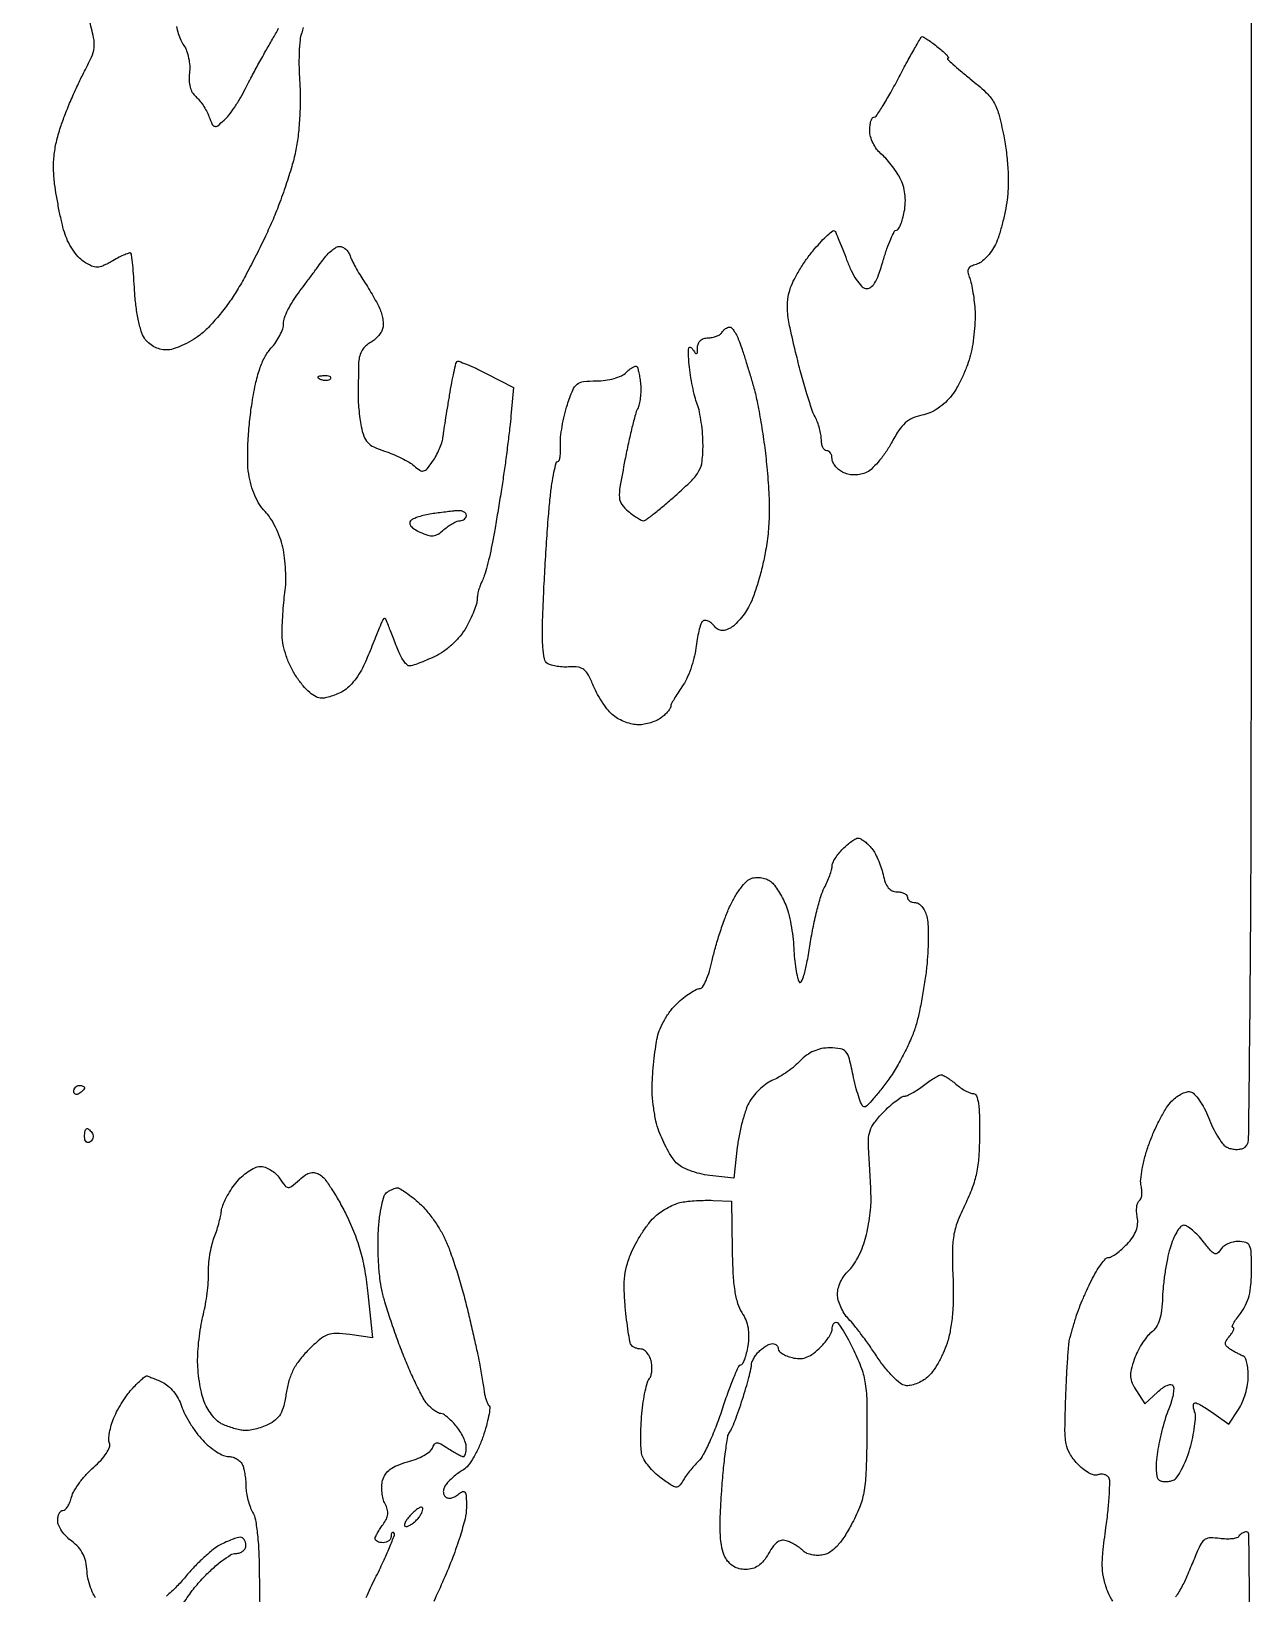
# Model space of a CAD drawing. Extents: x 0 to 102, y 0 to 135.
# Drawn here: x 82.32 to 101.52, y 18.49 to 43.06 of the extents above; entities that cross this region are included whole.
import ezdxf

# ---------------------------------------------------------------- set-up
doc = ezdxf.new("R2010")
doc.units = 0
doc.header["$MEASUREMENT"] = 0

msp = doc.modelspace()

# ---------------------------------------------------------------- linework, layer by layer
for points in [[(30.835569, 68.0607, 0.000004), (30.856286, 64.932268, 0.000002), (30.883525, 60.825814, 0.000002), (30.912326, 56.488502, 0.000002), (30.938318, 52.5789, -0.000116)], [(31.042661, 24.1956, 0.000001), (31.037549, 23.023692, 0.000001), (31.032419, 21.846099, 0.000001), (31.02793, 20.814404, 0.000005)], [(99.335205, 18.366163, -0.037986), (99.264119, 18.505513, -0.038834), (99.198787, 18.703886, -0.05166), (99.172821, 18.891825, -0.034784), (99.181322, 19.131349, -0.008494), (99.229423, 19.523647, 0.008677), (99.263011, 19.79842, 0.012252), (99.282665, 20.044249, 0.008469), (99.290488, 20.248198, 0.144742), (99.273055, 20.312164, 0.112033), (99.243391, 20.342347, 0.081907), (99.200102, 20.361033, 0.076348), (99.150088, 20.36563, 0.076563), (99.101052, 20.354995, -0.168205), (99.041522, 20.353023, -0.05067), (98.956957, 20.388919, -0.044441), (98.863863, 20.451453, -0.035716), (98.775702, 20.533868, -0.053803), (98.659059, 20.690477, -0.090583), (98.602731, 20.843839, -0.04613), (98.584778, 21.070261, -0.005661), (98.596904, 21.567291, -0.003498), (98.610549, 21.886563, -0.004669), (98.627671, 22.176213, -0.003311), (98.645872, 22.418425, -0.047285), (98.66103, 22.5036, -0.002544), (98.678913, 22.566811, -0.000951), (98.704633, 22.655351, -0.000942), (98.733024, 22.751725, -0.001141), (98.760027, 22.842, -0.019695), (98.796477, 22.947615, -0.006831), (98.857071, 23.09699, -0.006773), (98.92837, 23.259885, -0.007828), (99.00081, 23.41305, -0.019154), (99.075343, 23.550874, -0.026786), (99.152967, 23.667412, -0.025609), (99.224343, 23.753477, -0.205682), (99.270251, 23.774062, 0.128745), (99.318277, 23.787451, 0.025002), (99.394308, 23.837043, 0.025077), (99.479379, 23.905571, 0.020885), (99.56275, 23.986414, 0.037963), (99.650179, 24.093839, 0.061907), (99.704742, 24.197732, 0.070098), (99.728034, 24.30191, 0.067322), (99.722145, 24.409971, -0.034857), (99.711996, 24.494717, -0.044109), (99.715043, 24.573523, -0.050418), (99.729525, 24.636061, -0.17395), (99.755056, 24.668104, 0.166845), (99.780102, 24.698662, 0.058405), (99.793748, 24.754606, 0.050078), (99.795322, 24.824522, 0.040425), (99.783469, 24.898735, -0.08502), (99.77643, 24.999781, -0.020591), (99.800095, 25.16619, -0.020534), (99.843575, 25.35748, -0.01913), (99.903473, 25.5492, -0.017594), (99.979552, 25.741768, -0.015816), (100.071531, 25.935598, -0.016072), (100.165131, 26.10418, -0.047089), (100.243666, 26.211197, -0.042279), (100.320845, 26.284418, -0.044801), (100.40783, 26.342037, -0.049279), (100.491371, 26.377065, -0.124435), (100.556725, 26.380397, -0.155955), (100.619526, 26.345592, -0.035385), (100.697518, 26.250043, -0.03335), (100.775619, 26.121839, -0.027061), (100.842204, 25.975251, 0.019932), (100.907967, 25.824814, 0.021978), (100.983585, 25.685046, 0.022039), (101.058107, 25.572274, 0.095295), (101.116432, 25.517637, 0.068078), (101.175137, 25.49094, 0.047486), (101.246598, 25.476755, 0.047578), (101.319259, 25.476321, 0.069435), (101.381534, 25.490755, 0.307095), (101.473943, 25.623401, 0.000881), (101.498256, 27.871294, 0.002096), (101.515939, 31.508518, 0.000188), (101.518614, 40.630678, 0.000242), (101.51392, 48.918531, 0.00168)], [(86.602189, 43.120287, -0.053217), (86.577687, 43.034011, 0.071388), (86.551429, 42.926949, 0.014232), (86.537718, 42.730024, 0.014789), (86.535054, 42.497923, 0.013303), (86.5458, 42.2577, -0.019139), (86.55459, 41.991704, -0.013559), (86.544927, 41.693136, -0.013715), (86.519748, 41.404114, -0.024543), (86.480975, 41.168948, -0.018849), (86.421409, 40.935838, -0.009018), (86.328312, 40.641054, -0.008926), (86.219921, 40.336373, -0.012577), (86.1117, 40.069148, -0.00903), (85.99049, 39.803459, -0.006007), (85.842419, 39.503148, -0.006047), (85.691642, 39.215072, -0.011749), (85.563126, 38.989455, -0.021612), (85.431187, 38.790033, -0.016812), (85.271461, 38.584792, -0.01711), (85.10933, 38.40332, -0.038971), (84.972432, 38.28093, -0.030943), (84.839695, 38.192105, -0.027989), (84.692582, 38.117023, -0.029077), (84.553066, 38.064858, -0.075058), (84.447027, 38.04885, -0.064874), (84.348175, 38.06173, -0.059058), (84.252504, 38.099622, -0.058879), (84.168078, 38.15897, -0.063667), (84.102311, 38.234977, -0.076741), (84.052603, 38.342522, -0.019203), (84.006235, 38.530878, -0.019161), (83.969334, 38.752955, -0.01823), (83.948788, 38.980928, 0.004514), (83.935241, 39.19756, 0.006944), (83.919223, 39.384723, 0.002824), (83.902468, 39.543853, 0.17033), (83.890183, 39.569417, 0.287784), (83.86797, 39.5745, 0.014417), (83.795117, 39.546721, 0.019497), (83.706502, 39.505854, 0.012483), (83.606807, 39.4519, -0.019887), (83.452239, 39.371183, -0.104714), (83.359615, 39.34922, -0.121123), (83.272716, 39.368371, -0.030522), (83.145984, 39.440768, -0.068894), (83.060048, 39.515776, -0.033775), (82.97217, 39.631834, -0.032717), (82.895677, 39.766943, -0.040699), (82.843713, 39.901559, -0.01509), (82.802816, 40.057255, -0.007213), (82.759232, 40.259492, -0.007143), (82.719752, 40.472164, -0.010103), (82.691149, 40.662629, -0.025869), (82.673552, 40.890327, -0.032379), (82.681883, 41.102003, -0.031401), (82.717924, 41.315998, -0.022136), (82.78393, 41.550929, -0.013063), (82.85643, 41.753119, -0.008058), (82.951686, 41.987162, -0.008079), (83.053374, 42.215603, -0.01434), (83.145515, 42.399889, 0.015921), (83.270842, 42.652541, 0.081317), (83.311964, 42.803257, 0.078911), (83.303516, 42.961266, 0.014504), (83.23389, 43.245889, -0.022573)], [(84.608893, 43.136463, 0.029459), (84.63596, 43.027257, 0.029522), (84.675506, 42.922474, 0.047812), (84.722416, 42.839674, -0.066071), (84.766973, 42.753893, -0.03616), (84.799181, 42.639661, -0.035323), (84.815478, 42.516839, -0.046832), (84.81184, 42.404206, 0.040112), (84.806477, 42.286967, 0.056219), (84.821796, 42.183363, 0.064898), (84.856749, 42.098021, 0.090176), (84.909737, 42.034882, -0.048476), (84.965504, 41.978644, -0.024223), (85.025072, 41.897947, -0.023794), (85.07915, 41.807704, -0.032252), (85.118564, 41.721262, 0.017392), (85.170841, 41.596959, 0.228149), (85.208353, 41.566043, 0.230293), (85.255695, 41.576233, 0.017715), (85.358063, 41.66248, 0.044703), (85.432028, 41.742534, 0.015913), (85.523193, 41.868967, 0.015644), (85.614973, 42.014836, 0.017807), (85.693335, 42.160095, -0.007182), (85.777733, 42.324827, -0.00351), (85.889817, 42.532531, -0.003481), (86.009404, 42.746913, -0.005037), (86.118276, 42.9345, 0.013451), (86.214718, 43.107304, 0.015624)], [(87.593783, 18.428559, -0.014104), (87.735114, 18.730519, 0.007331), (87.860825, 18.989898, 0.011713), (87.959701, 19.215407, 0.005625), (88.035429, 19.405811, 0.296424), (88.027631, 19.442569, 0.171752), (88.011171, 19.450423, 0.256888), (87.996816, 19.44439, 0.125292), (87.987004, 19.422462, 0.042889), (87.984, 19.3875, -0.127718), (87.974226, 19.349859, -0.100747), (87.946723, 19.317793, -0.089419), (87.905582, 19.296234, -0.076226), (87.8571, 19.2888, -0.048169), (87.808728, 19.293471, -0.070051), (87.768267, 19.307438, -0.092528), (87.741553, 19.328035, -0.19539), (87.732891, 19.35225, -0.097729), (87.741153, 19.386426, -0.018445), (87.770314, 19.443984, -0.019078), (87.810019, 19.509628, -0.016471), (87.856513, 19.575437, 0.046551), (87.909091, 19.660245, 0.09089), (87.931052, 19.736426, 0.094494), (87.924174, 19.813447, 0.05353), (87.888928, 19.900566, -0.060562), (87.858665, 19.978495, -0.036397), (87.841203, 20.076298, -0.035986), (87.837961, 20.177633, -0.051531), (87.850757, 20.266548, -0.084357), (87.894079, 20.365082, -0.087036), (87.967148, 20.442553, -0.066392), (88.079316, 20.505061, -0.028203), (88.243008, 20.559202, 0.02825), (88.377419, 20.603673, 0.033209), (88.498625, 20.66109, 0.035266), (88.59221, 20.722309, 0.139544), (88.633073, 20.77677, -0.067501), (88.667306, 20.839255, -0.242805), (88.706814, 20.858751, -0.126282), (88.764716, 20.842774, -0.014897), (88.87954, 20.772336, 0.009678), (88.958795, 20.722571, 0.012824), (89.032894, 20.680569, 0.010193), (89.095797, 20.648644, 0.112791), (89.123123, 20.6424, 0.271481), (89.140359, 20.652503, 0.057844), (89.154273, 20.68589, 0.045652), (89.163377, 20.733724, 0.028968), (89.165585, 20.79045, 0.076116), (89.153479, 20.860581, 0.030674), (89.116951, 20.950926, 0.029475), (89.064958, 21.045094, 0.032976), (89.003975, 21.12885, 0.022578), (88.937379, 21.201723, 0.027596), (88.868596, 21.263285, 0.027959), (88.806507, 21.307514, 0.141704), (88.766101, 21.3192, -0.121572), (88.726973, 21.328857, -0.032082), (88.671548, 21.36269, -0.030607), (88.611514, 21.410584, -0.027246), (88.555263, 21.46725, -0.058465), (88.489627, 21.56107, -0.009618), (88.388397, 21.758195, -0.010462), (88.278096, 21.996023, -0.009068), (88.172234, 22.2498, -0.007891), (88.069895, 22.520634, -0.006697), (87.970186, 22.809746, -0.006762), (87.886449, 23.075551, -0.01881), (87.837257, 23.265, -0.027435), (87.807214, 23.449311, -0.012318), (87.78709, 23.693909, -0.012152), (87.778463, 23.954066, -0.016183), (87.784024, 24.190514, -0.016224), (87.803494, 24.410378, -0.024621), (87.835954, 24.599478, -0.024393), (87.876072, 24.745563, -0.173793), (87.920399, 24.802569, -0.020974), (87.965124, 24.828401, -0.020878), (88.011923, 24.850438, -0.021263), (88.054333, 24.866198, -0.072766), (88.083259, 24.871105, -0.146658), (88.117532, 24.861675, -0.010607), (88.200572, 24.807157, -0.014139), (88.297966, 24.736079, -0.010197), (88.402636, 24.65159, -0.039802), (88.515499, 24.540146, -0.020875), (88.638171, 24.385441, -0.020631), (88.751381, 24.215412, -0.029684), (88.835957, 24.055625, -0.020891), (88.91265, 23.866734, -0.008083), (89.003621, 23.59918, -0.007986), (89.093007, 23.305659, -0.009783), (89.166737, 23.028585, -0.002545), (89.23181, 22.75729, -0.002432), (89.295132, 22.481212, -0.002409), (89.348678, 22.236919, -0.008702), (89.379318, 22.0806, -0.001456), (89.401024, 21.956558, -0.001334), (89.422662, 21.828709, -0.001332), (89.441368, 21.714484, -0.004373), (89.452862, 21.638899, 0.026493), (89.464625, 21.579386, 0.025865), (89.482687, 21.520961, 0.026778), (89.503912, 21.471464, 0.081872), (89.525129, 21.441871, -0.233672), (89.538674, 21.401843, -0.01553), (89.518293, 21.278586, -0.019833), (89.482202, 21.127568, -0.013353), (89.429641, 20.958226, -0.024571), (89.361564, 20.786182, -0.026734), (89.278599, 20.626578, -0.027551), (89.193456, 20.498841, -0.105047), (89.121762, 20.436155, 0.027138), (89.052685, 20.392519, 0.017926), (88.978118, 20.335418, 0.018058), (88.909424, 20.2745, 0.03305), (88.858794, 20.2194, 0.057099), (88.82338, 20.163286, 0.07983), (88.806472, 20.106541, 0.096049), (88.809598, 20.055562, 0.131503), (88.83211, 20.015715, 0.135802), (88.871905, 19.992661, 0.102114), (88.922663, 19.990039, 0.081971), (88.979893, 20.008719, 0.053463), (89.037915, 20.047224, -0.05933), (89.108325, 20.092774, -0.38255), (89.145756, 20.08221, -0.132353), (89.164938, 20.020594, -0.009658), (89.1684, 19.841383, -0.061079), (89.146728, 19.664634, -0.015555), (89.068149, 19.386259, -0.014931), (88.953727, 19.05872, -0.011661), (88.810713, 18.710074, -0.005847), (88.655027, 18.365422, -0.004985)], [(83.335248, 18.42133, -0.040117), (83.268798, 18.551457, -0.039362), (83.22281, 18.693429, -0.043512), (83.201587, 18.836162, 0.038254), (83.180237, 18.990903, 0.064174), (83.136317, 19.114375, 0.068245), (83.064846, 19.217466, 0.049729), (82.960702, 19.310468, -0.043158), (82.875803, 19.384306, -0.041997), (82.803984, 19.472259, -0.045141), (82.754521, 19.560564, -0.105481), (82.7388, 19.634256, -0.049209), (82.744922, 19.696305, -0.069206), (82.763178, 19.74877, -0.089383), (82.790103, 19.784089, -0.187439), (82.821788, 19.7964, 0.196471), (82.857353, 19.810936, 0.055532), (82.895925, 19.85826, 0.046926), (82.931306, 19.926368, 0.034871), (82.957631, 20.006988, -0.07169), (82.998101, 20.105712, -0.026311), (83.081518, 20.231715, -0.025439), (83.18848, 20.361774, -0.027791), (83.305154, 20.476299, 0.025959), (83.420373, 20.588569, 0.0418), (83.504678, 20.696546, 0.051023), (83.553167, 20.790282, 0.187616), (83.553463, 20.855838, -0.105698), (83.543273, 20.92071, -0.030145), (83.555045, 21.02254, -0.028909), (83.582644, 21.138755, -0.027057), (83.623953, 21.253677, -0.02482), (83.681721, 21.373635, -0.016515), (83.759088, 21.50524, -0.016644), (83.842853, 21.628268, -0.030982), (83.919898, 21.72105, -0.009092), (83.991059, 21.79398, -0.013198), (84.056671, 21.855485, -0.008752), (84.113009, 21.903831, -0.174669), (84.134015, 21.9114, -0.088085), (84.156723, 21.907368, -0.005387), (84.221329, 21.882887, -0.007887), (84.297918, 21.851516, -0.005749), (84.382072, 21.814335, -0.071643), (84.472677, 21.756188, -0.044242), (84.560847, 21.665033, -0.042421), (84.63597, 21.554168, -0.048031), (84.687732, 21.43661, 0.038494), (84.740364, 21.310625, 0.020341), (84.823609, 21.162965, 0.020121), (84.921594, 21.017964, 0.029223), (85.020222, 20.899174, 0.031726), (85.12444, 20.800909, 0.032827), (85.239124, 20.717827, 0.034757), (85.347448, 20.659794, 0.105979), (85.428591, 20.6424, -0.072862), (85.496847, 20.6324, -0.064045), (85.562683, 20.603091, -0.066865), (85.616249, 20.559747, -0.097952), (85.648449, 20.508581, -0.038038), (85.668187, 20.442525, -0.016534), (85.684716, 20.352342, -0.01625), (85.696043, 20.254878, -0.020804), (85.6998, 20.164619, 0.040468), (85.707412, 20.070719, 0.024712), (85.730738, 19.961924, 0.024689), (85.764757, 19.855716, 0.03969), (85.80512, 19.769688, -0.087039), (85.849293, 19.646534, -0.016668), (85.881955, 19.41034, -0.015946), (85.903669, 19.11008, -0.009946), (85.91087, 18.757323, 0.006671), (85.916696, 18.337076, 0.028031)], [(101.498621, 17.481395, 0.000174), (101.47696, 19.421852, 0.410846), (101.440393, 19.458, 0.076856), (101.406714, 19.452792, 0.053298), (101.371372, 19.437292, 0.05288), (101.339778, 19.414475, 0.071644), (101.317218, 19.387505, -0.189228), (101.284049, 19.362645, -0.03976), (101.211505, 19.348718, -0.036476), (101.119401, 19.345282, -0.02753), (101.018526, 19.354455, 0.036555), (100.877824, 19.364695, 0.132002), (100.791809, 19.341545, 0.130725), (100.728507, 19.278247, 0.03556), (100.665867, 19.15, -0.002852), (100.621604, 19.042002, -0.001825), (100.569014, 18.91703, -0.001834), (100.516591, 18.794964, -0.003427), (100.473116, 18.6966, -0.017596), (100.429355, 18.607873, -0.01439), (100.376581, 18.516164, -0.014635), (100.323095, 18.434566, -0.036643)], [(84.700959, 18.313591, -0.017793), (84.856105, 18.533974, -0.025111), (85.010642, 18.71775, -0.019386), (85.165355, 18.871608, -0.024135), (85.321019, 19.001557, -0.023512), (85.458907, 19.095957, -0.139217), (85.542177, 19.1196, 0.079031), (85.602388, 19.129177, 0.09084), (85.653498, 19.156877, 0.100775), (85.687668, 19.198102, 0.123426), (85.6998, 19.2465, 0.068232), (85.69315, 19.295005, 0.084719), (85.673715, 19.336123, 0.099783), (85.644862, 19.363618, 0.141536), (85.610999, 19.3734, 0.074879), (85.562672, 19.366122, 0.015537), (85.481176, 19.338205, 0.015996), (85.387723, 19.299453, 0.014487), (85.293749, 19.253587, 0.048911), (85.184592, 19.181951, 0.016327), (85.039703, 19.057121, 0.016073), (84.887303, 18.907571, 0.017656), (84.749712, 18.753013, -0.021222), (84.609195, 18.597416, -0.017874), (84.447967, 18.444759, -0.018247)]]:
    msp.add_lwpolyline(points, format="xyb")
for points in [[(96.340864, 42.9768, -0.14365), (96.362502, 42.970452, -0.00642), (96.428168, 42.927098, -0.010355), (96.505221, 42.872426, -0.00718), (96.590115, 42.8076, -0.013008), (96.668484, 42.742585, -0.028634), (96.724023, 42.688102, -0.052212), (96.751197, 42.651099, -0.579182), (96.743912, 42.6384, 0.665642), (96.737899, 42.624027, 0.011036), (96.82183, 42.542585, 0.013056), (96.941213, 42.437419, 0.006791), (97.095253, 42.312221, -0.019679), (97.336915, 42.105242, -0.073033), (97.462291, 41.94937, -0.068197), (97.541894, 41.758651, -0.015753), (97.620662, 41.418741, -0.018263), (97.662897, 41.156509, -0.017212), (97.686908, 40.886653, -0.017949), (97.691617, 40.631232, -0.028614), (97.675327, 40.413486, -0.017469), (97.643792, 40.226208, -0.013696), (97.596998, 40.025581, -0.013912), (97.543102, 39.841181, -0.032733), (97.490256, 39.707954, -0.041785), (97.428775, 39.602198, -0.039078), (97.349312, 39.505569, -0.041519), (97.264733, 39.431168, -0.095967), (97.188753, 39.394734, 0.04992), (97.108419, 39.364905, 0.153447), (97.066853, 39.325413, 0.166317), (97.057208, 39.271446, 0.061268), (97.078508, 39.195997, -0.042931), (97.104936, 39.113982, -0.012789), (97.131142, 38.984933, -0.012726), (97.153266, 38.837861, -0.01343), (97.167415, 38.692467, -0.026194), (97.170273, 38.531669, -0.014719), (97.157769, 38.336678, -0.014658), (97.133497, 38.14, -0.02314), (97.100001, 37.973367, -0.028146), (97.050167, 37.81279, -0.018726), (96.976039, 37.634811, -0.018875), (96.89082, 37.466979, -0.034653), (96.807245, 37.338539, -0.041488), (96.705549, 37.224688, -0.042242), (96.587026, 37.129942, -0.044153), (96.459999, 37.060269, -0.057059), (96.333026, 37.021069, 0.058253), (96.187166, 36.975659, 0.080444), (96.072569, 36.900784, 0.062329), (95.968082, 36.778487, 0.022121), (95.849913, 36.580582, -0.027758), (95.75526, 36.426044, -0.028008), (95.644331, 36.283425, -0.029167), (95.533947, 36.170806, -0.092106), (95.444411, 36.11549, -0.049099), (95.351615, 36.089649, -0.051529), (95.257075, 36.082972, -0.053413), (95.166361, 36.09568, -0.061449), (95.084861, 36.127164, -0.053682), (95.022263, 36.169867, -0.05163), (94.969275, 36.225426, -0.055876), (94.933107, 36.28483, -0.109248), (94.9212, 36.338677, 0.066486), (94.914873, 36.386048, 0.083557), (94.896349, 36.426197, 0.099365), (94.868862, 36.453049, 0.14491), (94.8366, 36.4626, -0.196168), (94.804283, 36.475787, -0.086497), (94.776851, 36.513936, -0.066398), (94.758226, 36.570472, -0.046442), (94.752, 36.637362, 0.043965), (94.744931, 36.717595, 0.023285), (94.722898, 36.815069, 0.022989), (94.690877, 36.913393, 0.032843), (94.652929, 36.996912, -0.043354), (94.603706, 37.111579, -0.006135), (94.526147, 37.356607, -0.006953), (94.441761, 37.649648, -0.00587), (94.36045, 37.961917, -0.007127), (94.259354, 38.396153, -0.032323), (94.220574, 38.652984, -0.053442), (94.224689, 38.844002, -0.053153), (94.269171, 39.030174, -0.036738), (94.327685, 39.163278, -0.016868), (94.42213, 39.327713, -0.016602), (94.533625, 39.494854, -0.022039), (94.646466, 39.638591, -0.011331), (94.754572, 39.758836, -0.018965), (94.851417, 39.854243, -0.013651), (94.93226, 39.92411, -0.385218), (94.957767, 39.922833, -0.093406), (94.977605, 39.893781, -0.003601), (95.029226, 39.773586, -0.006326), (95.087747, 39.629498, -0.004408), (95.15029, 39.465498, 0.023914), (95.221949, 39.29757, 0.033881), (95.302498, 39.156526, 0.037557), (95.382165, 39.054236, 0.162344), (95.448393, 39.017005, 0.192273), (95.523349, 39.031394, 0.110535), (95.589054, 39.097672, 0.055697), (95.653119, 39.230434, 0.013853), (95.726957, 39.460457, -0.012692), (95.78441, 39.640872, -0.019722), (95.843929, 39.792919, -0.014761), (95.89974, 39.910834, -0.281934), (95.932988, 39.9312, 0.264811), (95.96311, 39.948357, 0.033774), (95.998035, 40.017487, 0.032348), (96.031139, 40.112396, 0.021374), (96.057276, 40.224943, 0.037441), (96.072958, 40.366155, 0.04118), (96.066553, 40.503625, 0.042597), (96.03824, 40.633893, 0.046313), (95.988754, 40.753693, 0.026978), (95.928615, 40.854426, 0.018116), (95.849782, 40.962913, 0.018273), (95.765553, 41.062677, 0.03404), (95.689263, 41.135922, -0.061009), (95.621951, 41.207895, -0.043822), (95.56506, 41.302269, -0.044334), (95.526267, 41.403395, -0.069533), (95.5134, 41.495472, -0.029378), (95.518184, 41.576821, -0.045838), (95.532742, 41.645429, -0.057791), (95.553901, 41.693303, -0.265804), (95.579244, 41.7078, 0.252019), (95.61585, 41.727502, 0.006145), (95.722923, 41.894184, 0.011896), (95.844348, 42.099107, 0.007631), (95.975902, 42.3423, -0.003961), (96.105186, 42.585546, -0.006384), (96.21957, 42.790416, -0.001833), (96.32112, 42.965476, -0.266419)], [(87.174383, 39.6774, -0.115365), (87.221436, 39.666397, -0.068632), (87.269282, 39.63391, -0.062882), (87.310641, 39.585955, -0.063392), (87.338647, 39.52935, 0.031778), (87.36959, 39.455417, 0.0103), (87.424417, 39.350236, 0.010222), (87.490331, 39.235529, 0.011318), (87.558758, 39.1275, -0.009864), (87.629551, 39.016452, -0.007578), (87.702588, 38.892554, -0.007671), (87.76738, 38.774559, -0.018022), (87.811171, 38.684085, -0.041676), (87.83944, 38.601936, -0.035859), (87.855478, 38.511986, -0.037462), (87.857992, 38.427832, -0.080519), (87.844774, 38.364484, -0.066999), (87.814166, 38.308486, -0.034584), (87.762452, 38.247479, -0.033633), (87.699608, 38.191095, -0.043184), (87.634574, 38.148699, 0.086336), (87.569713, 38.097981, 0.064536), (87.517925, 38.023252, 0.060249), (87.484017, 37.932276, 0.056468), (87.471782, 37.833799, -0.000896), (87.470464, 37.729008, -0.000513), (87.468517, 37.602566, -0.000513), (87.466299, 37.475434, -0.000853), (87.464137, 37.368335, 0.019108), (87.46595, 37.257333, 0.009536), (87.476285, 37.117172, 0.009452), (87.492522, 36.972258, 0.013742), (87.512756, 36.84523, 0.041134), (87.55483, 36.691815, 0.102819), (87.615732, 36.593545, 0.094314), (87.714247, 36.522767, 0.031094), (87.881024, 36.45755, -0.020768), (88.01246, 36.409255, -0.017494), (88.147332, 36.347622, -0.017851), (88.266533, 36.282608, -0.04584), (88.345999, 36.225076, 0.034107), (88.437427, 36.155563, 0.205873), (88.494822, 36.145368, 0.163792), (88.549578, 36.179315, 0.02003), (88.636293, 36.29313, 0.028568), (88.691494, 36.382384, 0.021866), (88.741731, 36.48558, 0.022307), (88.780316, 36.586642, 0.047678), (88.798923, 36.668008, -0.005476), (88.81276, 36.76585, -0.001144), (88.839282, 36.937015, -0.0012), (88.870994, 37.135515, -0.001135), (88.90425, 37.337621, -0.005109), (88.938283, 37.529465, -0.007604), (88.972328, 37.696553, -0.003814), (89.004262, 37.836829, -0.139375), (89.020165, 37.865365, -0.292749), (89.047682, 37.871398, -0.007801), (89.169102, 37.824391, -0.013923), (89.31429, 37.760802, -0.008782), (89.480248, 37.678945), (89.906908, 37.459102), (89.874022, 37.066601, -0.006701), (89.855366, 36.87486, -0.002756), (89.825162, 36.615438, -0.002726), (89.789693, 36.337369, -0.003496), (89.75387, 36.0819, -0.002562), (89.71409, 35.821211, -0.001778), (89.666574, 35.526977, -0.001793), (89.618927, 35.244757, -0.003695), (89.579233, 35.0244, -0.009269), (89.540122, 34.835489, -0.009955), (89.49487, 34.652629, -0.009561), (89.449948, 34.497359, -0.045716), (89.414731, 34.412198, 0.032168), (89.385187, 34.345894, 0.02255), (89.360257, 34.268005, 0.022841), (89.343099, 34.190915, 0.043358), (89.3376, 34.127617, -0.075416), (89.326576, 34.054943, -0.018294), (89.286222, 33.940018, -0.018351), (89.229647, 33.810191, -0.017334), (89.162697, 33.682319, -0.043662), (89.070306, 33.548497, -0.033317), (88.947865, 33.419191, -0.033365), (88.809589, 33.307522, -0.044292), (88.669681, 33.22665, -0.008683), (88.542122, 33.169957, -0.010905), (88.421945, 33.12209, -0.009193), (88.320163, 33.086217, -0.080289), (88.273036, 33.0786, -0.195213), (88.236596, 33.093391, -0.039453), (88.189555, 33.146941, -0.036242), (88.141395, 33.222167, -0.026992), (88.099126, 33.31125, -0.002541), (88.058138, 33.412696, -0.001882), (88.013811, 33.525262, -0.001901), (87.972754, 33.631881, -0.00428), (87.942626, 33.7131, 0.014253), (87.902433, 33.815164, 0.378845), (87.877992, 33.826756, 0.223244), (87.852158, 33.804067, 0.006964), (87.796303, 33.6708, -0.000663), (87.754612, 33.567704, -0.000277), (87.698129, 33.428783, -0.000274), (87.637505, 33.280143, -0.000355), (87.581741, 33.143911, -0.033694), (87.517789, 33.01372, -0.027264), (87.432655, 32.883344, -0.028054), (87.340442, 32.771408, -0.061473), (87.255867, 32.699761, -0.034167), (87.168093, 32.650464, -0.026609), (87.066855, 32.608824, -0.027267), (86.967913, 32.580105, -0.057054), (86.888377, 32.571, -0.12528), (86.802977, 32.592739, -0.051794), (86.703983, 32.660758, -0.04268), (86.599421, 32.76646, -0.027523), (86.496531, 32.904756, -0.03179), (86.404858, 33.06448, -0.031319), (86.333658, 33.23532, -0.032739), (86.287327, 33.404839, -0.046208), (86.270304, 33.560406, -0.013192), (86.271749, 33.708827, -0.007237), (86.280943, 33.890396, -0.007208), (86.295613, 34.074567, -0.011425), (86.314048, 34.231754, 0.029419), (86.327011, 34.391881, 0.016931), (86.324708, 34.585459, 0.016877), (86.309176, 34.780395, 0.026945), (86.281383, 34.945134, 0.034265), (86.235547, 35.099005, 0.026049), (86.165371, 35.260419, 0.026621), (86.083201, 35.405468, 0.05424), (86.001272, 35.5074, -0.0577), (85.915545, 35.61558, -0.036244), (85.840602, 35.758692, -0.033765), (85.781629, 35.924125, -0.03153), (85.743837, 36.099806, -0.034654), (85.727907, 36.299588, -0.013424), (85.732506, 36.577342, -0.013075), (85.753793, 36.882905, -0.014549), (85.790584, 37.176184, -0.012834), (85.851014, 37.509102, -0.030178), (85.917282, 37.75275, -0.040439), (85.995894, 37.935249, -0.063472), (86.094213, 38.074629, 0.035587), (86.169905, 38.170176, 0.032437), (86.2339, 38.278409, 0.033983), (86.278214, 38.382876, 0.083505), (86.292, 38.464846, -0.08732), (86.307362, 38.552139, -0.025959), (86.360341, 38.67734, -0.025179), (86.435606, 38.814278, -0.024755), (86.52465, 38.943764, 0.002033), (86.624847, 39.076161, 0.001546), (86.733609, 39.222031, 0.001562), (86.834756, 39.359464, 0.003659), (86.9093, 39.462997, -0.032217), (86.975805, 39.545051, -0.03631), (87.049867, 39.614419, -0.039173), (87.120592, 39.66299, -0.131622)], [(93.308529, 38.4084, -0.212147), (93.340707, 38.394104, -0.03635), (93.382819, 38.340059, -0.034126), (93.425985, 38.26485, -0.024518), (93.464055, 38.17575, -0.009446), (93.506121, 38.055254, -0.003028), (93.564123, 37.874759, -0.003019), (93.626275, 37.673005, -0.003372), (93.683687, 37.4778, -0.020682), (93.740391, 37.24401, -0.007811), (93.800938, 36.913095, -0.007722), (93.855685, 36.550609, -0.009334), (93.895441, 36.2088, -0.010906), (93.925961, 35.804314, -0.018255), (93.931756, 35.463326, -0.020691), (93.913022, 35.15603, -0.021483), (93.869025, 34.8552, -0.013695), (93.818549, 34.624687, -0.011999), (93.753493, 34.386803, -0.012149), (93.684349, 34.174784, -0.034906), (93.622777, 34.032858, -0.02922), (93.556876, 33.922301, -0.025862), (93.475987, 33.81538, -0.026738), (93.392891, 33.72669, -0.068379), (93.321808, 33.675086, -0.049938), (93.240156, 33.641369, -0.113814), (93.173995, 33.637052, -0.120303), (93.114967, 33.662075, -0.059487), (93.055549, 33.718463, 0.054326), (93.009824, 33.762759, 0.079573), (92.960814, 33.789671, 0.105123), (92.916393, 33.795654, 0.181968), (92.883048, 33.780135, 0.116211), (92.855184, 33.734052, 0.016868), (92.824812, 33.627912, 0.018341), (92.797286, 33.49768, 0.014783), (92.777033, 33.356063, -0.034242), (92.748704, 33.201214, -0.023746), (92.696627, 33.03099, -0.024032), (92.630635, 32.871545, -0.044604), (92.55995, 32.750803, 0.010944), (92.492259, 32.651196, 0.014355), (92.43512, 32.557221, 0.011849), (92.39201, 32.477149, 0.118093), (92.3832, 32.440367, -0.145862), (92.373921, 32.409236, -0.030993), (92.33971, 32.363415, -0.029969), (92.291827, 32.313358, -0.024594), (92.23515, 32.265767, -0.054808), (92.163146, 32.222625, -0.031333), (92.068462, 32.186157, -0.030945), (91.967414, 32.161093, -0.044388), (91.8756, 32.152572, -0.056165), (91.781289, 32.162834, -0.033076), (91.672409, 32.194937, -0.032727), (91.566505, 32.242013, -0.047458), (91.480888, 32.297931, -0.05272), (91.401372, 32.376396, -0.023351), (91.313189, 32.494831, -0.022802), (91.230635, 32.630171, -0.028493), (91.167277, 32.762971, 0.023102), (91.087506, 32.934917, 0.102009), (91.01733, 33.021009, 0.136225), (90.929887, 33.059307, 0.054573), (90.798168, 33.063653, -0.028387), (90.698648, 33.061733, -0.026364), (90.597033, 33.070922, -0.027328), (90.507595, 33.088823, -0.07549), (90.448662, 33.11394, -0.207478), (90.394944, 33.191115, -0.033863), (90.370543, 33.375996, -0.021893), (90.36471, 33.671447, -0.005113), (90.381691, 34.166858, -0.003059), (90.402901, 34.585618, -0.002557), (90.430407, 35.029866, -0.00258), (90.459736, 35.435862, -0.007059), (90.485992, 35.72235, -0.009542), (90.51341, 35.941277, -0.015546), (90.545965, 36.125654, -0.009318), (90.579708, 36.273433, -0.34467), (90.605233, 36.2934, 0.321988), (90.627098, 36.309109, 0.039738), (90.642211, 36.369468, 0.035011), (90.650256, 36.453093, 0.021338), (90.648593, 36.552355, -0.040232), (90.651231, 36.67793, -0.016883), (90.674031, 36.845558, -0.016575), (90.710612, 37.024096, -0.020702), (90.756822, 37.186855, -0.017116), (90.841127, 37.416194, -0.125034), (90.910047, 37.509679, -0.146397), (91.010368, 37.551624, -0.026328), (91.214871, 37.5624, 0.03383), (91.3547, 37.571872, 0.034764), (91.490676, 37.600111, 0.037337), (91.605994, 37.642063, 0.09071), (91.680214, 37.693329, -0.026392), (91.733034, 37.740849, -0.041688), (91.783418, 37.775062, -0.050783), (91.824979, 37.793211, -0.280973), (91.847688, 37.787712, -0.130213), (91.863207, 37.761007, -0.013897), (91.880391, 37.690687, -0.016377), (91.896042, 37.604248, -0.012473), (91.907697, 37.508733, -0.029897), (91.911493, 37.405386, -0.024644), (91.903518, 37.295352, -0.025333), (91.886029, 37.194844, -0.05867), (91.860521, 37.122765, 0.04796), (91.826187, 37.031963, 0.005967), (91.77316, 36.827471, 0.006991), (91.716335, 36.582354, 0.005738), (91.662321, 36.319065, 0.004898), (91.5843, 35.892911, 0.059023), (91.575417, 35.726642, 0.139292), (91.613571, 35.61924, 0.06604), (91.714553, 35.51085, 0.014647), (91.78766, 35.45416, 0.018468), (91.858637, 35.40629, 0.016784), (91.919964, 35.370942, 0.122939), (91.95258, 35.3628, 0.162506), (91.98993, 35.375269, 0.004809), (92.122956, 35.477239, 0.009143), (92.277982, 35.603094, 0.006126), (92.450807, 35.75238, 0.012018), (92.714526, 35.997439, 0.073691), (92.826711, 36.144733, 0.097477), (92.876364, 36.300035, 0.028786), (92.8908, 36.550573, 0.019235), (92.884108, 36.724474, 0.01583), (92.863979, 36.909114, 0.016121), (92.834621, 37.077631, 0.040366), (92.799495, 37.197343, -0.029055), (92.761982, 37.315259, -0.01225), (92.724808, 37.477372, -0.012072), (92.693434, 37.653, -0.015413), (92.673457, 37.8162, -0.009038), (92.660741, 37.990306, -0.060234), (92.666422, 38.076917, -0.420937), (92.689084, 38.092029, -0.199055), (92.721167, 38.07, 0.011231), (92.769105, 37.999718, 0.308552), (92.789057, 37.992408, 0.327672), (92.802188, 38.008316, 0.012015), (92.804905, 38.09115, -0.095766), (92.817103, 38.151421, -0.113066), (92.85064, 38.198814, -0.106287), (92.90334, 38.22885, -0.076709), (92.970407, 38.2392, 0.046881), (93.037098, 38.245467, 0.046318), (93.101737, 38.264051, 0.050262), (93.155088, 38.291351, 0.111412), (93.1869, 38.3238, -0.053528), (93.212043, 38.356161, -0.048933), (93.244196, 38.383549, -0.052191), (93.278164, 38.402258, -0.100124)], [(86.91945, 37.640321, 0.018894), (86.856311, 37.635326, 0.168741), (86.831628, 37.62337, 0.470617), (86.833087, 37.607952, 0.054073), (86.868337, 37.589209, 0.051402), (86.914603, 37.576008, 0.05415), (86.961772, 37.572842, 0.060344), (87.002829, 37.579539, 0.126455), (87.030487, 37.595888, 0.296942), (87.034397, 37.614403, 0.208169), (87.018954, 37.630024, 0.077125), (86.978347, 37.639391, 0.028489)], [(89.02035, 35.519324, 0.006501), (88.946184, 35.512002, 0.002364), (88.841236, 35.499758, 0.002343), (88.726522, 35.485278, 0.002794), (88.6185, 35.470514, 0.022016), (88.515741, 35.451237, 0.023165), (88.416835, 35.423246, 0.023601), (88.334258, 35.391282, 0.088664), (88.28838, 35.36034, 0.244725), (88.27602, 35.32311, 0.135425), (88.296443, 35.278424, 0.07667), (88.351567, 35.23009, 0.034837), (88.436086, 35.184227, 0.03037), (88.560719, 35.136344, 0.102013), (88.647232, 35.127423, 0.115084), (88.7243, 35.153796, 0.044199), (88.815168, 35.222477, -0.028643), (88.881811, 35.276181, -0.029143), (88.953783, 35.32158, -0.030461), (89.020724, 35.353388, -0.095962), (89.069311, 35.3628, 0.084037), (89.107153, 35.369205, 0.093099), (89.139293, 35.387651, 0.100507), (89.160786, 35.41513, 0.116378), (89.1684, 35.4474, 0.178157), (89.156898, 35.478656, 0.103703), (89.12491, 35.503425, 0.079445), (89.076994, 35.517916, 0.055188)], [(95.331088, 30.3714, -0.12877), (95.367045, 30.361983, -0.030014), (95.419939, 30.32791, -0.029019), (95.477927, 30.280021, -0.024913), (95.533173, 30.22335, -0.051965), (95.58744, 30.147176, -0.023731), (95.642572, 30.038023, -0.023195), (95.690261, 29.916471, -0.029528), (95.722206, 29.80035, 0.033623), (95.758149, 29.673758, 0.083441), (95.805069, 29.589948, 0.115799), (95.865953, 29.542365, 0.108624), (95.943122, 29.5254, -0.050096), (96.005296, 29.519155, -0.070075), (96.057872, 29.500549, -0.090218), (96.093243, 29.473097, -0.18477), (96.1056, 29.4408, 0.14642), (96.115255, 29.408538, 0.099156), (96.142403, 29.381051, 0.083036), (96.182993, 29.362523, 0.065727), (96.230888, 29.3562, -0.150085), (96.282842, 29.340246, -0.070712), (96.335337, 29.292593, -0.060481), (96.38044, 29.222491, -0.051292), (96.410523, 29.139665, -0.047581), (96.428329, 29.0225, -0.012562), (96.434133, 28.832895, -0.012634), (96.429836, 28.615801, -0.012671), (96.414578, 28.399415, -0.011778), (96.386814, 28.167778, -0.007875), (96.344644, 27.904111, -0.007932), (96.295662, 27.649708, -0.015431), (96.247125, 27.448702, -0.032406), (96.179733, 27.253596, -0.016526), (96.071491, 27.017841, -0.016348), (95.94341, 26.781234, -0.023538), (95.813746, 26.581552, -0.009881), (95.687453, 26.412897, -0.014644), (95.569659, 26.270695, -0.009712), (95.467376, 26.158789, -0.205541), (95.426862, 26.1414, -0.297803), (95.394633, 26.162464, -0.016989), (95.348579, 26.278082, -0.021453), (95.301731, 26.428362, -0.01365), (95.2596, 26.6067, 0.010441), (95.192799, 26.8978, 0.107387), (95.138298, 27.007691, 0.18304), (95.053888, 27.057644, 0.043099), (94.887649, 27.072, 0.049367), (94.755887, 27.058959, 0.053872), (94.633247, 27.020356, 0.053509), (94.520992, 26.956158, 0.047584), (94.41999, 26.867302, -0.029854), (94.32966, 26.781976, -0.019827), (94.216813, 26.694832, -0.019983), (94.100084, 26.618693, -0.036344), (93.998366, 26.567617, 0.053908), (93.900291, 26.513986, 0.031304), (93.795015, 26.430459, 0.030972), (93.698843, 26.332378, 0.045052), (93.628133, 26.234084, 0.048938), (93.569992, 26.109216, 0.01782), (93.511817, 25.922693, 0.017471), (93.462276, 25.712776, 0.019959), (93.430039, 25.509007), (93.372856, 25.022474), (92.995452, 25.065013, -0.031706), (92.837949, 25.092964, -0.031198), (92.684369, 25.140707, -0.033083), (92.553942, 25.20051, -0.08044), (92.470356, 25.264926, -0.045205), (92.404941, 25.348637, -0.017378), (92.329216, 25.475476, -0.01704), (92.256116, 25.6196, -0.02012), (92.197276, 25.7607, -0.035414), (92.150569, 25.920686, -0.018832), (92.114506, 26.123951, -0.018653), (92.093151, 26.335445, -0.027471), (92.091583, 26.5221, -0.009426), (92.103605, 26.705711, -0.007017), (92.12353, 26.907823, -0.007098), (92.147709, 27.097946, -0.015945), (92.17268, 27.2412, -0.051929), (92.214158, 27.371479, -0.029713), (92.289182, 27.518662, -0.02939), (92.383221, 27.659239, -0.042764), (92.483062, 27.76995, -0.019176), (92.586028, 27.859019, -0.023089), (92.689517, 27.934259, -0.022613), (92.780912, 27.988703, -0.123632), (92.836257, 28.0026, 0.260236), (92.882316, 28.028314, 0.032635), (92.937814, 28.133069, 0.031668), (92.991607, 28.276579, 0.021063), (93.035639, 28.44675, -0.01595), (93.084928, 28.6456, -0.009751), (93.155071, 28.876956, -0.009771), (93.233577, 29.103627, -0.01709), (93.308575, 29.28758, -0.027511), (93.389915, 29.445234, -0.031911), (93.484551, 29.585021, -0.034183), (93.579243, 29.691416, -0.117502), (93.657931, 29.738719, -0.068138), (93.733031, 29.751708, -0.05148), (93.816636, 29.746043, -0.052277), (93.89572, 29.72373, -0.078478), (93.957248, 29.687174, -0.055835), (94.013718, 29.62853, -0.021427), (94.078838, 29.535776, -0.0209), (94.141531, 29.428155, -0.024138), (94.191811, 29.320635, -0.035801), (94.234265, 29.19148, -0.015327), (94.27311, 29.013902, -0.015074), (94.30311, 28.821345, -0.019207), (94.318547, 28.642297, 0.012824), (94.330904, 28.473882, 0.014557), (94.351567, 28.313335, 0.013832), (94.376744, 28.178631, 0.07458), (94.40301, 28.109128, 0.597245), (94.436255, 28.109666, 0.04689), (94.478514, 28.21422, 0.025032), (94.525168, 28.404581, 0.009597), (94.571584, 28.673209, -0.011142), (94.620383, 28.950524, -0.011567), (94.680962, 29.22193, -0.011328), (94.74404, 29.454, -0.048226), (94.797876, 29.587078, 0.016465), (94.844722, 29.684584, 0.017128), (94.884391, 29.783703, 0.017076), (94.912734, 29.87149, 0.068411), (94.920679, 29.92725, -0.106099), (94.93211, 29.979265, -0.031332), (94.970749, 30.051638, -0.029911), (95.025605, 30.129654, -0.028198), (95.0904, 30.2022, -0.019437), (95.160421, 30.266979, -0.023738), (95.230897, 30.321697, -0.023237), (95.293258, 30.361341, -0.130685)], [(96.633383, 26.647119, -0.127162), (96.667628, 26.639358, -0.019966), (96.728304, 26.604958, -0.021094), (96.797994, 26.557498, -0.017014), (96.868776, 26.50095, 0.026303), (96.942539, 26.444231, 0.027086), (97.021152, 26.396169, 0.028095), (97.093506, 26.362245, 0.09401), (97.144693, 26.352148, -0.315559), (97.192111, 26.318393, -0.047978), (97.221901, 26.199211, -0.030582), (97.239007, 26.005119, -0.009064), (97.241582, 25.70693, -0.01484), (97.22797, 25.359595, -0.034052), (97.192256, 25.100399, -0.038321), (97.124929, 24.867669, -0.024203), (97.013065, 24.607883, 0.021945), (96.893393, 24.333383, 0.049997), (96.833735, 24.115559, 0.041823), (96.812899, 23.867553, 0.011572), (96.821864, 23.4765, -0.013952), (96.827627, 23.159274, -0.019564), (96.813791, 22.87631, -0.022166), (96.78104, 22.630226, -0.035795), (96.729152, 22.425472, -0.027266), (96.66832, 22.270597, -0.023318), (96.588072, 22.114713, -0.02398), (96.501572, 21.97976, -0.059671), (96.422881, 21.893084, -0.04667), (96.340881, 21.834397, -0.040458), (96.245487, 21.788665, -0.042475), (96.151588, 21.761536, -0.086483), (96.075065, 21.759712, -0.133785), (95.993795, 21.795489, -0.027597), (95.876755, 21.901475, -0.027193), (95.750614, 22.043747, -0.022687), (95.632311, 22.2075, 0.008392), (95.513337, 22.382509, 0.007703), (95.385179, 22.558562, 0.007723), (95.26601, 22.71208, 0.024992), (95.180407, 22.808603, -0.050721), (95.113568, 22.892257, -0.037672), (95.057091, 22.996263, -0.038462), (95.018438, 23.103726, -0.067197), (95.0058, 23.197341, -0.067053), (95.018176, 23.289213, -0.042032), (95.055607, 23.391177, -0.041551), (95.11045, 23.487208, -0.058387), (95.175357, 23.561423, 0.060588), (95.247347, 23.64447, 0.02537), (95.323896, 23.771466, 0.024649), (95.392946, 23.917218, 0.029309), (95.442921, 24.060985, 0.01983), (95.48003, 24.215105, 0.013604), (95.51036, 24.392408, 0.013733), (95.530255, 24.565018, 0.026938), (95.534875, 24.7032, 0.005082), (95.530544, 24.844683, 0.002341), (95.52217, 25.028783, 0.002318), (95.511559, 25.222337, 0.003212), (95.500125, 25.395766, -0.023285), (95.494329, 25.621311, -0.07573), (95.519858, 25.768232, -0.081088), (95.58688, 25.895401, -0.02929), (95.719742, 26.051416, -0.016377), (95.821406, 26.150802, -0.020998), (95.921528, 26.235017, -0.019406), (96.009108, 26.297347, -0.140617), (96.057978, 26.312481, 0.101175), (96.105744, 26.323292, 0.020629), (96.183614, 26.362407, 0.020954), (96.271831, 26.41633, 0.018313), (96.3594, 26.4798, -0.012707), (96.44496, 26.543289, -0.016184), (96.527126, 26.597193, -0.014187), (96.597723, 26.637602, -0.115865)], [(83.0772, 26.4798, -0.042167), (83.109589, 26.477064, -0.061769), (83.136949, 26.468841, -0.081139), (83.155501, 26.456759, -0.210953), (83.1618, 26.442493, -0.151918), (83.156255, 26.424665, -0.038439), (83.136949, 26.400786, -0.035638), (83.109583, 26.375657, -0.029505), (83.0772, 26.3529, -0.082592), (83.044874, 26.339659, -0.161196), (83.017451, 26.342291, -0.182303), (82.999223, 26.360179, -0.108972), (82.9926, 26.390207, -0.093332), (82.99904, 26.424407, -0.09642), (83.017451, 26.453482, -0.099167), (83.04492, 26.472942, -0.105053)], [(83.199107, 25.803, -0.145859), (83.216738, 25.797745, -0.040575), (83.239753, 25.779866, -0.037297), (83.263712, 25.754388, -0.031646), (83.285087, 25.724246, -0.108373), (83.297067, 25.690127, -0.099685), (83.294206, 25.653016, -0.095498), (83.276906, 25.618625, -0.090427), (83.24778, 25.592353, -0.136093), (83.215128, 25.582856, -0.190788), (83.187057, 25.593567, -0.140899), (83.168112, 25.624517, -0.067432), (83.1618, 25.671107, -0.026751), (83.164506, 25.721646, -0.042195), (83.172759, 25.764256, -0.051652), (83.184714, 25.794287, -0.279105)], [(85.922131, 25.206119, -0.090185), (86.000373, 25.193983, -0.052521), (86.08663, 25.15351, -0.05024), (86.167328, 25.092916, -0.059424), (86.229317, 25.02045, 0.017652), (86.315014, 24.901478, 0.211075), (86.363698, 24.875183, 0.19102), (86.418617, 24.89207, 0.014141), (86.540688, 24.995744, -0.03287), (86.637388, 25.071828, -0.091536), (86.716018, 25.106788, -0.118495), (86.789446, 25.106782, -0.077725), (86.868002, 25.074389, -0.096975), (86.938934, 25.009674, -0.015115), (87.047769, 24.853162, -0.016342), (87.165959, 24.658082, -0.013587), (87.279029, 24.443445, -0.021467), (87.408039, 24.150438, -0.026047), (87.50237, 23.865544, -0.024742), (87.570003, 23.560509, -0.016515), (87.618412, 23.205933), (87.689866, 22.512365), (87.332006, 22.561415, 0.027348), (87.119443, 22.578785, 0.096276), (86.984753, 22.556342, 0.087233), (86.861238, 22.483791, 0.020073), (86.682963, 22.319283, 0.031153), (86.543728, 22.161526, 0.046346), (86.444684, 22.00639, 0.047337), (86.377319, 21.838203, 0.034393), (86.333766, 21.641228, -0.023821), (86.294068, 21.44179, -0.06861), (86.241731, 21.31118, -0.088921), (86.165017, 21.219266, -0.061797), (86.051225, 21.145607, -0.031044), (85.952853, 21.105287, -0.025037), (85.842952, 21.07406, -0.025705), (85.738243, 21.055504, -0.057402), (85.6575, 21.054752, -0.031095), (85.580058, 21.067849, -0.01667), (85.486395, 21.093071, -0.016539), (85.392209, 21.125275, -0.024808), (85.312614, 21.160071, -0.078622), (85.238141, 21.213088, -0.036404), (85.159376, 21.302452, -0.034906), (85.088602, 21.410505, -0.040803), (85.037664, 21.522004, -0.033295), (84.999692, 21.653852, -0.016291), (84.968152, 21.825942, -0.016083), (84.946879, 22.007679, -0.02244), (84.940418, 22.171206, -0.018575), (84.94757, 22.339258, -0.011606), (84.967806, 22.535239, -0.011644), (84.996772, 22.727695, -0.020702), (85.030819, 22.8843, 0.019878), (85.064073, 23.036055, 0.013091), (85.090746, 23.212795, 0.01318), (85.10768, 23.386378, 0.024688), (85.110715, 23.527379, -0.027559), (85.114384, 23.661926, -0.018539), (85.132705, 23.814593, -0.018703), (85.161548, 23.961464, -0.034818), (85.197491, 24.077279, 0.014723), (85.235574, 24.184565, 0.011165), (85.271202, 24.304256, 0.011315), (85.299605, 24.418168, 0.025686), (85.314649, 24.505613, -0.064562), (85.336923, 24.593598, -0.02393), (85.389678, 24.710241, -0.023242), (85.460094, 24.83349, -0.025926), (85.539322, 24.945082, -0.038174), (85.63021, 25.04352, -0.037635), (85.735418, 25.127509, -0.040203), (85.838803, 25.186444, -0.103303)], [(93.051576, 24.672444), (93.339253, 24.6609), (93.349509, 23.892983, 0.009647), (93.361792, 23.51687, 0.025439), (93.389448, 23.248818, 0.035694), (93.43446, 23.052183, 0.071031), (93.502106, 22.907825, -0.04834), (93.563033, 22.79177, -0.052769), (93.598375, 22.669508, -0.049445), (93.608707, 22.535842, -0.034816), (93.594955, 22.385592, -0.019521), (93.571274, 22.26872, -0.030084), (93.540893, 22.170191, -0.030164), (93.508547, 22.097671, -0.279703), (93.480417, 22.0806, 0.294753), (93.447574, 22.059397, 0.006866), (93.37059, 21.882521, 0.013013), (93.285941, 21.664769, 0.00818), (93.197874, 21.406287, -0.013404), (93.102707, 21.136241, -0.015112), (92.996636, 20.882425, -0.014459), (92.894164, 20.672964, -0.075517), (92.818233, 20.569833, 0.016799), (92.750109, 20.49697, 0.012369), (92.679467, 20.411981, 0.012529), (92.6166, 20.32819, 0.027111), (92.573525, 20.260153, -0.059651), (92.517314, 20.182956, -0.242139), (92.464325, 20.163785, -0.117069), (92.391564, 20.191262, -0.010621), (92.231937, 20.304116, -0.032603), (92.129631, 20.390606, -0.029986), (92.036345, 20.491987, -0.031301), (91.964294, 20.592635, -0.080841), (91.929825, 20.674759, -0.047278), (91.915798, 20.77317, -0.011494), (91.911839, 20.93741, -0.011684), (91.916053, 21.126767, -0.011392), (91.929108, 21.317329, -0.013201), (91.950855, 21.50143, -0.016354), (91.981189, 21.67132, -0.014759), (92.015138, 21.810705, -0.106475), (92.046901, 21.871631, 0.103268), (92.072374, 21.919746, 0.04619), (92.085881, 21.990433, 0.043061), (92.086715, 22.070587, 0.045061), (92.073692, 22.148452, 0.053088), (92.046772, 22.219572, 0.061241), (92.006438, 22.279778, 0.07097), (91.959489, 22.320666, 0.144698), (91.913026, 22.3344, -0.054928), (91.867037, 22.339467, -0.049396), (91.821494, 22.354469, -0.052468), (91.783089, 22.376548, -0.097968), (91.758761, 22.402721, -0.094699), (91.739991, 22.45188, -0.005901), (91.714442, 22.606171, -0.008555), (91.689162, 22.79202, -0.006234), (91.66718, 22.999376, -0.016791), (91.650486, 23.279296, -0.037579), (91.660944, 23.491978, -0.043457), (91.701405, 23.680771, -0.031173), (91.77752, 23.882806, -0.023825), (91.85344, 24.032164, -0.01844), (91.949597, 24.187328, -0.018784), (92.05034, 24.325724, -0.041952), (92.139058, 24.420834, -0.034832), (92.231817, 24.493819, -0.025554), (92.343737, 24.561813, -0.026017), (92.456875, 24.615465, -0.050885), (92.5524, 24.643878, -0.022216), (92.653808, 24.658479, -0.010353), (92.786277, 24.668815, -0.010234), (92.925973, 24.673944, -0.014086)], [(100.453107, 24.2802, 0.21915), (100.403494, 24.257357, 0.041654), (100.343826, 24.174582, 0.037535), (100.285325, 24.05835, 0.026668), (100.236937, 23.92065, 0.021659), (100.19568, 23.752999, 0.011828), (100.15894, 23.544385, 0.011768), (100.13157, 23.330261, 0.018323), (100.119124, 23.144648, -0.021737), (100.104172, 22.942361, -0.049219), (100.07137, 22.792589, -0.06492), (100.017902, 22.680075, -0.07938), (99.940165, 22.593509, 0.056052), (99.869226, 22.521534, 0.02579), (99.793224, 22.413849, 0.025155), (99.724119, 22.291093, 0.03176), (99.673511, 22.171035, 0.025144), (99.626687, 22.011303, 0.076209), (99.617351, 21.898732, 0.087491), (99.642561, 21.797429, 0.04042), (99.707782, 21.677829), (99.842376, 21.472412), (100.037763, 21.655968, -0.032786), (100.117099, 21.721266, -0.057954), (100.191119, 21.762409, -0.085943), (100.249678, 21.775508, -0.272947), (100.283813, 21.75755, -0.155125), (100.296169, 21.708295, -0.030192), (100.284847, 21.616248, -0.029468), (100.257761, 21.506356, -0.023541), (100.216189, 21.391637, 0.023431), (100.166647, 21.255017, 0.011304), (100.115477, 21.076001, 0.011183), (100.070448, 20.886625, 0.015749), (100.039445, 20.715853, 0.018593), (100.021203, 20.552043, 0.033397), (100.020262, 20.41684, 0.03925), (100.034259, 20.316258, 0.202837), (100.06606, 20.271428, 0.091828), (100.10838, 20.254993, 0.045905), (100.165749, 20.249495, 0.043472), (100.228086, 20.254686, 0.049147), (100.285967, 20.270593, 0.150718), (100.346148, 20.31784, 0.029148), (100.419051, 20.437353, 0.028629), (100.490446, 20.592119, 0.023021), (100.549673, 20.765629, 0.017904), (100.59507, 20.945591, 0.02074), (100.624935, 21.119755, 0.020285), (100.637955, 21.26768, 0.103778), (100.62492, 21.348662, -0.035658), (100.608631, 21.402244, -0.066461), (100.60451, 21.447352, -0.10904), (100.612423, 21.477237, -0.280727), (100.630739, 21.4884, -0.117991), (100.665864, 21.479994, -0.011889), (100.742192, 21.438931, -0.014386), (100.831767, 21.38449, -0.010974), (100.926682, 21.319996), (101.163184, 21.151592), (101.315754, 21.383446, 0.046356), (101.374264, 21.493308, 0.027936), (101.423642, 21.632516, 0.027826), (101.457523, 21.777632, 0.043065), (101.468782, 21.90576, 0.025916), (101.463085, 22.019053, 0.035933), (101.445497, 22.119171, 0.039091), (101.419955, 22.195256, 0.210976), (101.38887, 22.224385, -0.025906), (101.349674, 22.240445, -0.009703), (101.29643, 22.26683, -0.009582), (101.239433, 22.297867, -0.011473), (101.18704, 22.329327, -0.050546), (101.128489, 22.375213, -0.190706), (101.109503, 22.416809, -0.156074), (101.122415, 22.465672, -0.031194), (101.176249, 22.539452, 0.024755), (101.21465, 22.590684, 0.055746), (101.237136, 22.633629, 0.119708), (101.240837, 22.661358, 0.383613), (101.228119, 22.6728, -0.505977), (101.217168, 22.687694, -0.044745), (101.238098, 22.73828, -0.030843), (101.2815, 22.81013, -0.015363), (101.34466, 22.895709, 0.052467), (101.426381, 23.025572, 0.050879), (101.480293, 23.170926, 0.042137), (101.510411, 23.347147, 0.021266), (101.52, 23.572509, 0.009113), (101.514939, 23.850166, 0.098307), (101.489191, 23.95894, 0.218893), (101.430157, 24.009824, 0.070215), (101.312704, 24.0264, 0.057129), (101.227983, 24.016688, 0.05205), (101.144803, 23.987986, 0.055484), (101.0754, 23.945708, 0.100993), (101.032224, 23.895629, -0.108596), (100.985149, 23.84266, -0.273082), (100.935651, 23.837956, -0.106529), (100.871574, 23.886737, -0.01349), (100.761567, 24.022529, 0.025015), (100.677821, 24.121168, 0.030242), (100.589499, 24.204509, 0.031382), (100.50851, 24.263955, 0.143585)], [(94.98465, 22.755137, -0.236765), (95.018398, 22.736674, -0.010826), (95.092969, 22.623735, -0.016089), (95.176849, 22.480487, -0.010638), (95.264294, 22.310987, -0.027246), (95.383174, 22.030227, -0.049928), (95.443697, 21.789469, -0.033481), (95.468056, 21.483994, -0.00654), (95.46781, 20.931838, -0.006611), (95.453002, 20.378374, -0.03461), (95.41983, 20.075704, -0.052005), (95.351298, 19.839397, -0.028069), (95.22145, 19.565227, -0.020683), (95.104043, 19.36927, -0.043391), (94.994146, 19.229949, -0.057588), (94.88752, 19.139931, -0.09963), (94.780509, 19.096258, -0.049794), (94.693741, 19.088482, -0.045598), (94.60447, 19.097552, -0.048578), (94.525918, 19.120948, -0.098396), (94.472274, 19.156302, 0.036179), (94.422645, 19.198663, 0.019613), (94.356157, 19.243663, 0.019445), (94.284548, 19.284369, 0.028983), (94.218777, 19.313745, 0.104873), (94.138969, 19.326062, 0.132124), (94.068238, 19.302734, 0.089198), (93.999305, 19.237318, 0.029087), (93.922677, 19.119196, -0.039686), (93.844547, 19.004169, -0.071371), (93.761428, 18.926376, -0.081838), (93.668331, 18.881806, -0.070301), (93.560746, 18.866335, -0.063774), (93.459364, 18.879066, -0.075053), (93.370387, 18.916908, -0.073635), (93.295266, 18.980048, -0.058426), (93.234629, 19.067156, -0.080483), (93.186799, 19.206442, -0.030418), (93.164267, 19.411687, -0.02157), (93.162729, 19.69703, -0.00777), (93.184352, 20.102452, -0.006598), (93.211128, 20.428171, -0.009399), (93.244155, 20.716583, -0.00591), (93.27906, 20.956232, -0.124498), (93.30721, 21.022046, 0.062262), (93.340098, 21.078496, 0.007578), (93.394447, 21.211465, 0.008894), (93.454071, 21.372269, 0.007225), (93.512391, 21.546596, 0.005812), (93.56593, 21.72168, 0.007359), (93.611131, 21.884736, 0.00595), (93.645289, 22.022052, 0.058041), (93.6522, 22.081389, -0.091851), (93.660584, 22.126641, -0.035582), (93.687702, 22.184618, -0.033736), (93.726808, 22.244819, -0.035481), (93.773057, 22.298143, -0.033666), (93.825993, 22.344393, -0.032922), (93.885039, 22.383498, -0.034745), (93.941377, 22.410691, -0.095343), (93.984557, 22.419, -0.090385), (94.019162, 22.412693, -0.095484), (94.048574, 22.394622, -0.099692), (94.068253, 22.367673, -0.108422), (94.0752, 22.336012, 0.199627), (94.090025, 22.300359, 0.0543), (94.138704, 22.261463, 0.046022), (94.208618, 22.225625, 0.033963), (94.291384, 22.198765, 0.059411), (94.404559, 22.184288, 0.082244), (94.505472, 22.200116, 0.072541), (94.604885, 22.249932, 0.036225), (94.714384, 22.3388, 0.026303), (94.793543, 22.42142, 0.029446), (94.860448, 22.508965, 0.030679), (94.90778, 22.589318, 0.118295), (94.9212, 22.645247, -0.054794), (94.925898, 22.687986, -0.076316), (94.939838, 22.72379, -0.09776), (94.960452, 22.747363, -0.175007)], [(88.474937, 19.841263, 0.305748), (88.449389, 19.846228, 0.046095), (88.401022, 19.820205, 0.038623), (88.342385, 19.774419, 0.023774), (88.280569, 19.712319, 0.026836), (88.227611, 19.647084, 0.064121), (88.197754, 19.592455, 0.150719), (88.195223, 19.557808, 0.349393), (88.214329, 19.5426, 0.107497), (88.25532, 19.551516, 0.03937), (88.307458, 19.580477, 0.0368), (88.361298, 19.622203, 0.036315), (88.408697, 19.671544, 0.032422), (88.446706, 19.723905, 0.047778), (88.472298, 19.774589, 0.059164), (88.483219, 19.816669, 0.234441)]]:
    msp.add_lwpolyline(points, format="xyb", close=True)

doc.saveas('drawing.dxf')
